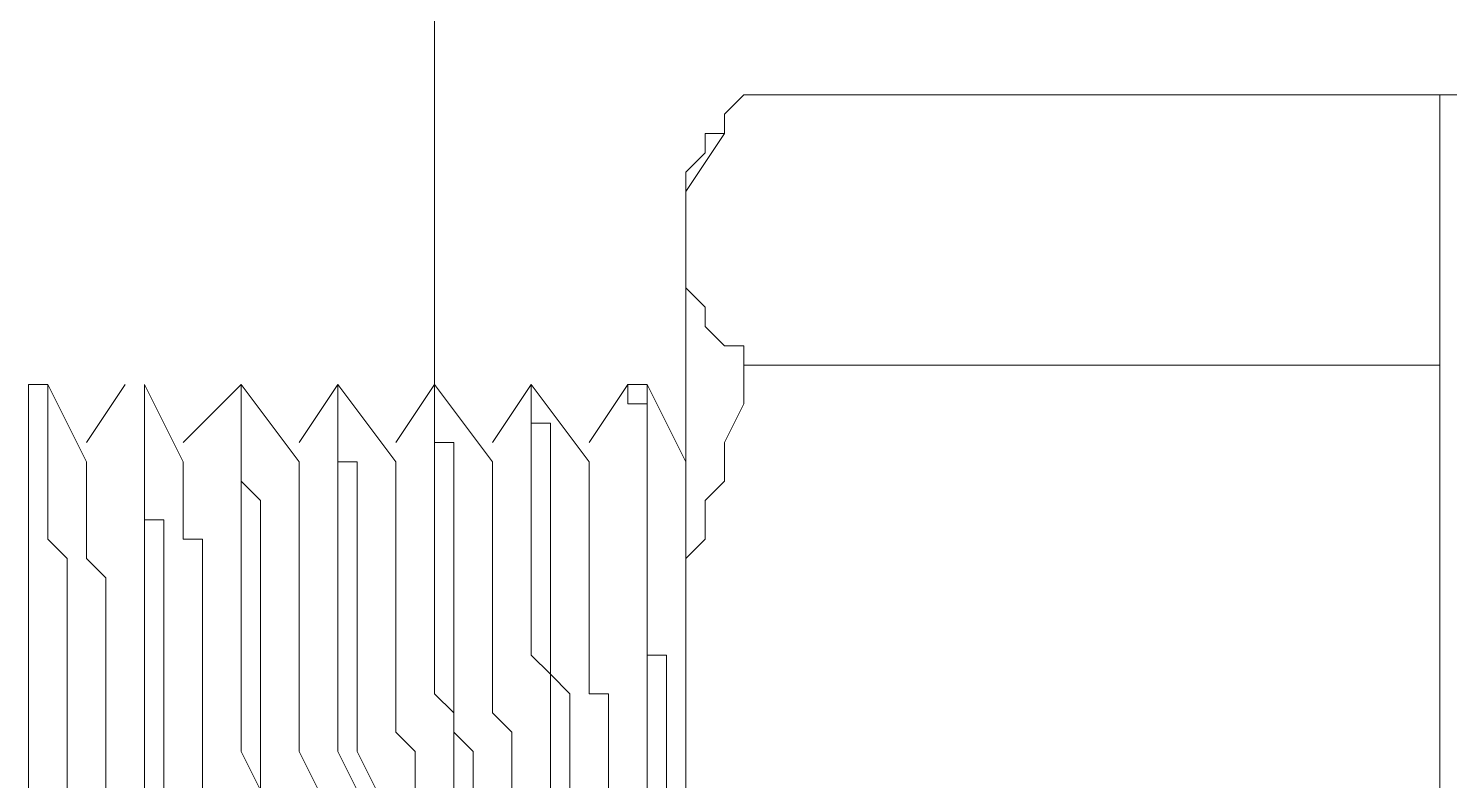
# Model space of a CAD drawing. Header units: millimetres. Extents: x 1341 to 37388, y -13954 to 1849.
# Drawn here: x 29433.78 to 29457.03, y 427.21 to 439.52 of the extents above; entities that cross this region are included whole.
import ezdxf

# ---------------------------------------------------------------- set-up
doc = ezdxf.new("R2010")
doc.units = ezdxf.units.MM
doc.layers.add('COMPONENTE', color=3, linetype='Continuous')

# ---------------------------------------------------------------- blocks, each defined once
blk = doc.blocks.new('TRANFORMADOR_IP00_TRAEL_VISTA_FRONT')
at = {"layer": 'COMPONENTE', "linetype": 'Continuous', "lineweight": 0}
for points in [[(5016.246, 3582.704), (5016.246, 3558.664)], [(5021.307, 3563.409), (5020.991, 3563.093)], [(5021.307, 3563.409), (5021.307, 3563.409)], [(5032.694, 3563.409), (5021.307, 3563.409)], [(5036.806, 3563.409), (5032.694, 3563.409)], [(5032.694, 3563.409), (5032.694, 3540.635)], [(5020.991, 3563.093), (5020.991, 3562.776)], [(5020.991, 3562.776), (5020.358, 3561.827)], [(5020.991, 3562.776), (5020.675, 3562.776)], [(5020.675, 3562.776), (5020.675, 3562.46)], [(5020.675, 3562.46), (5020.358, 3562.144)], [(5020.675, 3562.46), (5020.675, 3562.46)], [(5020.675, 3562.46), (5020.675, 3562.46)], [(5020.358, 3562.144), (5020.358, 3562.144)], [(5020.358, 3562.144), (5020.358, 3561.827)], [(5020.358, 3561.827), (5020.358, 3561.827)], [(5020.358, 3561.827), (5020.358, 3561.827)], [(5020.358, 3561.827), (5020.358, 3561.511)], [(5020.358, 3561.195), (5020.358, 3561.827)], [(5020.358, 3561.511), (5020.358, 3561.195)], [(5020.358, 3561.195), (5020.358, 3560.879)], [(5020.358, 3553.287), (5020.358, 3561.195)], [(5020.358, 3560.879), (5020.358, 3560.879)], [(5020.358, 3560.879), (5020.358, 3560.879)], [(5020.358, 3560.879), (5020.358, 3560.562)], [(5020.358, 3560.562), (5020.358, 3560.562)], [(5020.358, 3560.562), (5020.358, 3560.246)], [(5020.358, 3560.246), (5020.358, 3560.246)], [(5020.358, 3560.246), (5020.675, 3559.93)], [(5020.675, 3559.93), (5020.675, 3559.93)], [(5020.675, 3559.93), (5020.675, 3559.93)], [(5020.675, 3559.93), (5020.675, 3559.613)], [(5020.675, 3559.613), (5020.991, 3559.297)], [(5020.991, 3559.297), (5020.991, 3559.297)], [(5020.991, 3559.297), (5021.307, 3559.297)], [(5021.307, 3559.297), (5021.307, 3558.981)], [(5021.307, 3558.348), (5021.307, 3558.981)], [(5032.694, 3558.981), (5021.307, 3558.981)], [(5009.92, 3558.664), (5009.604, 3558.664)], [(5009.604, 3558.664), (5009.604, 3545.379)], [(5010.553, 3557.399), (5009.92, 3558.664)], [(5009.92, 3558.348), (5009.92, 3558.664)], [(5009.92, 3558.664), (5009.92, 3558.664)], [(5009.92, 3558.664), (5009.92, 3558.664)], [(5009.92, 3558.664), (5009.92, 3558.664)], [(5009.92, 3558.664), (5009.92, 3558.664)], [(5009.92, 3558.664), (5009.92, 3558.664)], [(5009.92, 3558.664), (5009.92, 3558.664)], [(5011.185, 3558.664), (5010.553, 3557.715)], [(5011.185, 3558.664), (5010.553, 3557.715)], [(5011.502, 3558.664), (5011.502, 3558.664)], [(5012.134, 3557.399), (5011.502, 3558.664)], [(5011.502, 3558.348), (5011.502, 3558.664)], [(5011.502, 3558.664), (5011.502, 3558.664)], [(5011.502, 3558.664), (5011.502, 3558.664)], [(5011.502, 3558.664), (5011.502, 3558.664)], [(5011.502, 3558.664), (5011.502, 3558.664)], [(5011.502, 3558.664), (5011.502, 3558.664)], [(5011.502, 3558.664), (5011.502, 3558.664)], [(5011.502, 3558.348), (5011.502, 3558.664)], [(5013.083, 3558.664), (5012.134, 3557.715)], [(5013.083, 3558.664), (5012.134, 3557.715)], [(5013.083, 3558.664), (5013.083, 3558.664)], [(5014.032, 3557.399), (5013.083, 3558.664)], [(5013.083, 3558.348), (5013.083, 3558.664)], [(5013.083, 3558.664), (5013.083, 3558.664)], [(5013.083, 3558.664), (5013.083, 3558.664)], [(5013.083, 3558.664), (5013.083, 3558.664)], [(5013.083, 3558.664), (5013.083, 3558.664)], [(5013.083, 3558.664), (5013.083, 3558.664)], [(5013.083, 3558.664), (5013.083, 3558.664)], [(5013.083, 3558.664), (5013.083, 3558.664)], [(5013.083, 3558.664), (5013.083, 3558.664)], [(5013.083, 3558.664), (5013.083, 3558.664)], [(5014.665, 3558.664), (5014.032, 3557.715)], [(5014.665, 3558.664), (5014.032, 3557.715)], [(5014.665, 3558.664), (5014.665, 3558.664)], [(5015.614, 3557.399), (5014.665, 3558.664)], [(5014.665, 3558.348), (5014.665, 3558.664)], [(5014.665, 3558.664), (5014.665, 3558.664)], [(5014.665, 3558.664), (5014.665, 3558.664)], [(5014.665, 3558.664), (5014.665, 3558.664)], [(5014.665, 3558.664), (5014.665, 3558.664)], [(5014.665, 3558.348), (5014.665, 3558.664)], [(5014.665, 3558.664), (5014.665, 3558.664)], [(5014.665, 3558.664), (5014.665, 3558.664)], [(5014.665, 3558.664), (5014.665, 3558.664)], [(5014.665, 3558.664), (5014.665, 3558.664)], [(5014.665, 3558.664), (5014.665, 3558.664)], [(5014.665, 3558.664), (5014.665, 3558.664)], [(5014.665, 3558.664), (5014.665, 3558.664)], [(5016.246, 3558.664), (5015.614, 3557.715)], [(5016.246, 3558.664), (5015.614, 3557.715)], [(5016.246, 3558.664), (5016.246, 3558.664)], [(5017.195, 3557.399), (5016.246, 3558.664)], [(5016.246, 3558.348), (5016.246, 3558.664)], [(5016.246, 3558.664), (5016.246, 3558.664)], [(5016.246, 3558.664), (5016.246, 3558.664)], [(5016.246, 3558.664), (5016.246, 3558.664)], [(5016.246, 3558.664), (5016.246, 3558.664)], [(5016.246, 3558.664), (5016.246, 3558.664)], [(5016.246, 3558.664), (5016.246, 3558.664)], [(5016.246, 3558.664), (5016.246, 3558.664)], [(5016.246, 3558.664), (5016.246, 3558.664)], [(5016.246, 3558.664), (5016.246, 3558.348)], [(5016.246, 3558.348), (5016.246, 3558.664)], [(5017.828, 3558.664), (5017.195, 3557.715)], [(5017.828, 3558.664), (5017.195, 3557.715)], [(5017.828, 3558.664), (5017.828, 3558.664)], [(5018.777, 3557.399), (5017.828, 3558.664)], [(5017.828, 3558.348), (5017.828, 3558.664)], [(5017.828, 3558.664), (5017.828, 3558.664)], [(5017.828, 3558.664), (5017.828, 3558.664)], [(5017.828, 3558.348), (5017.828, 3558.664)], [(5017.828, 3558.664), (5017.828, 3558.664)], [(5017.828, 3558.664), (5017.828, 3558.664)], [(5017.828, 3558.664), (5017.828, 3558.664)], [(5017.828, 3558.664), (5017.828, 3558.664)], [(5019.409, 3558.664), (5018.777, 3557.715)], [(5019.409, 3558.664), (5018.777, 3557.715)], [(5019.726, 3558.664), (5019.409, 3558.664)], [(5019.409, 3558.348), (5019.409, 3558.664)], [(5019.409, 3558.664), (5019.409, 3558.664)], [(5019.409, 3558.664), (5019.409, 3558.664)], [(5019.409, 3558.664), (5019.409, 3558.664)], [(5019.409, 3558.664), (5019.409, 3558.664)], [(5019.409, 3558.664), (5019.409, 3558.664)], [(5020.358, 3557.399), (5019.726, 3558.664)], [(5019.726, 3558.348), (5019.726, 3558.664)], [(5009.92, 3558.032), (5009.92, 3558.348)], [(5009.92, 3558.348), (5009.92, 3558.348)], [(5009.92, 3558.348), (5009.92, 3558.348)], [(5009.92, 3558.348), (5009.92, 3558.348)], [(5009.92, 3558.348), (5009.92, 3558.348)], [(5009.92, 3558.348), (5009.92, 3558.348)], [(5009.92, 3558.348), (5009.92, 3558.348)], [(5009.92, 3558.348), (5009.92, 3558.348)], [(5009.92, 3558.348), (5009.92, 3558.348)], [(5011.502, 3558.032), (5011.502, 3558.348)], [(5011.502, 3558.348), (5011.502, 3558.348)], [(5011.502, 3558.348), (5011.502, 3558.348)], [(5011.502, 3558.348), (5011.502, 3558.348)], [(5011.502, 3558.348), (5011.502, 3558.348)], [(5011.502, 3558.348), (5011.502, 3558.348)], [(5011.502, 3558.348), (5011.502, 3558.348)], [(5011.502, 3558.348), (5011.502, 3558.348)], [(5011.502, 3558.348), (5011.502, 3558.348)], [(5011.502, 3558.032), (5011.502, 3558.348)], [(5011.502, 3558.348), (5011.502, 3558.348)], [(5011.502, 3558.348), (5011.502, 3558.348)], [(5011.502, 3558.348), (5011.502, 3558.348)], [(5011.502, 3558.348), (5011.502, 3558.348)], [(5011.502, 3558.348), (5011.502, 3558.348)], [(5011.502, 3558.348), (5011.502, 3558.348)], [(5011.502, 3558.348), (5011.502, 3558.348)], [(5011.502, 3558.348), (5011.502, 3558.348)], [(5011.502, 3558.348), (5011.502, 3558.348)], [(5011.502, 3558.348), (5011.502, 3558.348)], [(5011.502, 3558.348), (5011.502, 3558.348)], [(5013.083, 3558.032), (5013.083, 3558.348)], [(5013.083, 3558.348), (5013.083, 3558.348)], [(5013.083, 3558.348), (5013.083, 3558.348)], [(5013.083, 3558.348), (5013.083, 3558.348)], [(5013.083, 3558.348), (5013.083, 3558.348)], [(5013.083, 3558.348), (5013.083, 3558.348)], [(5013.083, 3558.348), (5013.083, 3558.348)], [(5013.083, 3558.348), (5013.083, 3558.348)], [(5013.083, 3558.348), (5013.083, 3558.348)], [(5013.083, 3558.348), (5013.083, 3558.348)], [(5013.083, 3558.032), (5013.083, 3558.348)], [(5013.083, 3558.348), (5013.083, 3558.348)], [(5013.083, 3558.348), (5013.083, 3558.348)], [(5013.083, 3558.348), (5013.083, 3558.348)], [(5013.083, 3558.348), (5013.083, 3558.348)], [(5013.083, 3558.348), (5013.083, 3558.348)], [(5013.083, 3558.348), (5013.083, 3558.348)], [(5013.083, 3558.348), (5013.083, 3558.348)], [(5013.083, 3558.348), (5013.083, 3558.348)], [(5013.083, 3558.348), (5013.083, 3558.348)], [(5013.083, 3558.348), (5013.083, 3558.348)], [(5013.083, 3558.348), (5013.083, 3558.348)], [(5013.083, 3558.348), (5013.083, 3558.348)], [(5013.083, 3558.348), (5013.083, 3558.348)], [(5014.665, 3558.032), (5014.665, 3558.348)], [(5014.665, 3558.348), (5014.665, 3558.348)], [(5014.665, 3558.348), (5014.665, 3558.348)], [(5014.665, 3558.348), (5014.665, 3558.348)], [(5014.665, 3558.348), (5014.665, 3558.348)], [(5014.665, 3558.348), (5014.665, 3558.348)], [(5014.665, 3558.348), (5014.665, 3558.348)], [(5014.665, 3558.348), (5014.665, 3558.348)], [(5014.665, 3558.348), (5014.665, 3558.348)], [(5014.665, 3558.348), (5014.665, 3558.348)], [(5014.665, 3558.348), (5014.665, 3558.348)], [(5014.665, 3558.032), (5014.665, 3558.348)], [(5014.665, 3558.348), (5014.665, 3558.348)], [(5014.665, 3558.348), (5014.665, 3558.348)], [(5014.665, 3558.348), (5014.665, 3558.348)], [(5014.665, 3558.348), (5014.665, 3558.348)], [(5014.665, 3558.348), (5014.665, 3558.348)], [(5014.665, 3558.348), (5014.665, 3558.348)], [(5014.665, 3558.348), (5014.665, 3558.348)], [(5014.665, 3558.348), (5014.665, 3558.348)], [(5016.246, 3558.032), (5016.246, 3558.348)], [(5016.246, 3558.348), (5016.246, 3558.348)], [(5016.246, 3558.348), (5016.246, 3558.348)], [(5016.246, 3558.348), (5016.246, 3558.348)], [(5016.246, 3558.348), (5016.246, 3558.348)], [(5016.246, 3558.348), (5016.246, 3558.348)], [(5016.246, 3558.348), (5016.246, 3558.348)], [(5016.246, 3558.348), (5016.246, 3558.348)], [(5016.246, 3558.348), (5016.246, 3558.348)], [(5016.246, 3558.032), (5016.246, 3558.348)], [(5016.246, 3558.348), (5016.246, 3558.348)], [(5016.246, 3558.348), (5016.246, 3558.348)], [(5016.246, 3558.348), (5016.246, 3558.348)], [(5016.246, 3558.348), (5016.246, 3558.348)], [(5016.246, 3558.348), (5016.246, 3558.348)], [(5016.246, 3558.348), (5016.246, 3558.348)], [(5016.246, 3558.348), (5016.246, 3558.348)], [(5016.246, 3558.348), (5016.246, 3558.348)], [(5016.246, 3558.348), (5016.246, 3558.348)], [(5016.246, 3558.348), (5016.246, 3558.348)], [(5016.246, 3558.348), (5016.246, 3558.348)], [(5016.246, 3558.348), (5016.246, 3558.348)], [(5017.828, 3558.032), (5017.828, 3558.348)], [(5017.828, 3558.348), (5017.828, 3558.348)], [(5017.828, 3558.348), (5017.828, 3558.348)], [(5017.828, 3558.348), (5017.828, 3558.348)], [(5017.828, 3558.348), (5017.828, 3558.348)], [(5017.828, 3558.348), (5017.828, 3558.348)], [(5017.828, 3558.348), (5017.828, 3558.348)], [(5017.828, 3558.348), (5017.828, 3558.348)], [(5017.828, 3558.348), (5017.828, 3558.348)], [(5017.828, 3558.348), (5017.828, 3558.348)], [(5017.828, 3558.348), (5017.828, 3558.348)], [(5017.828, 3558.348), (5017.828, 3558.348)], [(5017.828, 3558.348), (5017.828, 3558.348)], [(5017.828, 3558.032), (5017.828, 3558.348)], [(5017.828, 3558.348), (5017.828, 3558.348)], [(5017.828, 3558.348), (5017.828, 3558.348)], [(5017.828, 3558.348), (5017.828, 3558.348)], [(5017.828, 3558.348), (5017.828, 3558.348)], [(5017.828, 3558.348), (5017.828, 3558.348)], [(5017.828, 3558.348), (5017.828, 3558.348)], [(5017.828, 3558.348), (5017.828, 3558.348)], [(5017.828, 3558.348), (5017.828, 3558.348)], [(5019.726, 3558.348), (5019.409, 3558.348)], [(5019.409, 3558.348), (5019.409, 3558.348)], [(5019.409, 3558.348), (5019.409, 3558.348)], [(5019.409, 3558.348), (5019.409, 3558.348)], [(5019.409, 3558.348), (5019.409, 3558.348)], [(5019.409, 3558.348), (5019.409, 3558.348)], [(5019.726, 3558.032), (5019.726, 3558.348)], [(5019.726, 3558.348), (5019.726, 3558.348)], [(5019.726, 3558.348), (5019.726, 3558.348)], [(5019.726, 3558.348), (5019.726, 3558.348)], [(5019.726, 3558.032), (5019.726, 3558.348)], [(5019.726, 3558.348), (5019.726, 3558.348)], [(5019.726, 3558.348), (5019.726, 3558.348)], [(5019.726, 3558.348), (5019.726, 3558.348)], [(5019.726, 3558.348), (5019.726, 3558.348)], [(5019.726, 3558.348), (5019.726, 3558.348)], [(5019.726, 3558.348), (5019.726, 3558.348)], [(5019.726, 3558.348), (5019.726, 3558.348)], [(5019.726, 3558.348), (5019.726, 3558.348)], [(5019.726, 3558.348), (5019.726, 3558.348)], [(5019.726, 3558.348), (5019.726, 3558.348)], [(5019.726, 3558.348), (5019.726, 3558.348)], [(5020.991, 3557.715), (5021.307, 3558.348)], [(5009.92, 3557.715), (5009.92, 3558.032)], [(5009.92, 3558.032), (5009.92, 3558.032)], [(5009.92, 3558.032), (5009.92, 3558.032)], [(5011.502, 3557.715), (5011.502, 3558.032)], [(5011.502, 3558.032), (5011.502, 3558.032)], [(5011.502, 3558.032), (5011.502, 3558.032)], [(5011.502, 3557.715), (5011.502, 3558.032)], [(5011.502, 3558.032), (5011.502, 3558.032)], [(5011.502, 3558.032), (5011.502, 3558.032)], [(5013.083, 3557.715), (5013.083, 3558.032)], [(5013.083, 3558.032), (5013.083, 3558.032)], [(5013.083, 3558.032), (5013.083, 3558.032)], [(5013.083, 3557.715), (5013.083, 3558.032)], [(5013.083, 3558.032), (5013.083, 3558.032)], [(5013.083, 3558.032), (5013.083, 3558.032)], [(5014.665, 3557.715), (5014.665, 3558.032)], [(5014.665, 3558.032), (5014.665, 3558.032)], [(5014.665, 3558.032), (5014.665, 3558.032)], [(5014.665, 3557.715), (5014.665, 3558.032)], [(5014.665, 3558.032), (5014.665, 3558.032)], [(5014.665, 3558.032), (5014.665, 3558.032)], [(5016.246, 3557.715), (5016.246, 3558.032)], [(5016.246, 3558.032), (5016.246, 3558.032)], [(5016.246, 3558.032), (5016.246, 3558.032)], [(5016.246, 3557.715), (5016.246, 3558.032)], [(5016.246, 3558.032), (5016.246, 3558.032)], [(5016.246, 3558.032), (5016.246, 3558.032)], [(5017.828, 3557.715), (5017.828, 3558.032)], [(5017.828, 3558.032), (5017.828, 3558.032)], [(5017.828, 3558.032), (5017.828, 3558.032)], [(5018.144, 3558.032), (5017.828, 3558.032)], [(5017.828, 3558.032), (5017.828, 3558.032)], [(5018.144, 3557.715), (5018.144, 3558.032)], [(5019.726, 3557.715), (5019.726, 3558.032)], [(5019.726, 3558.032), (5019.726, 3558.032)], [(5019.726, 3558.032), (5019.726, 3558.032)], [(5019.726, 3557.715), (5019.726, 3558.032)], [(5019.726, 3558.032), (5019.726, 3558.032)], [(5019.726, 3558.032), (5019.726, 3558.032)], [(5009.92, 3557.399), (5009.92, 3557.715)], [(5009.92, 3557.715), (5009.92, 3557.715)], [(5009.92, 3557.715), (5009.92, 3557.715)], [(5009.92, 3557.715), (5009.92, 3557.715)], [(5009.92, 3557.715), (5009.92, 3557.715)], [(5009.92, 3557.715), (5009.92, 3557.715)], [(5011.502, 3557.399), (5011.502, 3557.715)], [(5011.502, 3557.715), (5011.502, 3557.715)], [(5011.502, 3557.715), (5011.502, 3557.715)], [(5011.502, 3557.715), (5011.502, 3557.715)], [(5011.502, 3557.715), (5011.502, 3557.715)], [(5011.502, 3557.715), (5011.502, 3557.715)], [(5011.502, 3557.399), (5011.502, 3557.715)], [(5011.502, 3557.715), (5011.502, 3557.715)], [(5011.502, 3557.715), (5011.502, 3557.715)], [(5011.502, 3557.715), (5011.502, 3557.715)], [(5011.502, 3557.715), (5011.502, 3557.715)], [(5013.083, 3557.399), (5013.083, 3557.715)], [(5013.083, 3557.715), (5013.083, 3557.715)], [(5013.083, 3557.715), (5013.083, 3557.715)], [(5013.083, 3557.715), (5013.083, 3557.715)], [(5013.083, 3557.715), (5013.083, 3557.715)], [(5013.083, 3557.399), (5013.083, 3557.715)], [(5013.083, 3557.715), (5013.083, 3557.715)], [(5013.083, 3557.715), (5013.083, 3557.715)], [(5013.083, 3557.715), (5013.083, 3557.715)], [(5013.083, 3557.715), (5013.083, 3557.715)], [(5014.665, 3557.399), (5014.665, 3557.715)], [(5014.665, 3557.715), (5014.665, 3557.715)], [(5014.665, 3557.715), (5014.665, 3557.715)], [(5014.665, 3557.715), (5014.665, 3557.715)], [(5014.665, 3557.715), (5014.665, 3557.715)], [(5014.665, 3557.715), (5014.665, 3557.715)], [(5014.665, 3557.399), (5014.665, 3557.715)], [(5014.665, 3557.715), (5014.665, 3557.715)], [(5014.665, 3557.715), (5014.665, 3557.715)], [(5014.665, 3557.715), (5014.665, 3557.715)], [(5014.665, 3557.715), (5014.665, 3557.715)], [(5014.665, 3557.715), (5014.665, 3557.715)], [(5016.246, 3557.399), (5016.246, 3557.715)], [(5016.246, 3557.715), (5016.246, 3557.715)], [(5016.246, 3557.715), (5016.246, 3557.715)], [(5016.246, 3557.715), (5016.246, 3557.715)], [(5016.246, 3557.715), (5016.246, 3557.715)], [(5016.563, 3557.715), (5016.246, 3557.715)], [(5016.246, 3557.715), (5016.246, 3557.715)], [(5016.563, 3557.399), (5016.563, 3557.715)], [(5016.563, 3557.715), (5016.563, 3557.715)], [(5016.563, 3557.715), (5016.563, 3557.715)], [(5017.828, 3557.399), (5017.828, 3557.715)], [(5017.828, 3557.715), (5017.828, 3557.715)], [(5017.828, 3557.715), (5017.828, 3557.715)], [(5017.828, 3557.715), (5017.828, 3557.715)], [(5017.828, 3557.715), (5017.828, 3557.715)], [(5018.144, 3557.399), (5018.144, 3557.715)], [(5018.144, 3557.715), (5018.144, 3557.715)], [(5018.144, 3557.715), (5018.144, 3557.715)], [(5018.144, 3557.715), (5018.144, 3557.715)], [(5018.144, 3557.715), (5018.144, 3557.715)], [(5018.144, 3557.715), (5018.144, 3557.715)], [(5019.726, 3557.399), (5019.726, 3557.715)], [(5019.726, 3557.715), (5019.726, 3557.715)], [(5019.726, 3557.715), (5019.726, 3557.715)], [(5019.726, 3557.715), (5019.726, 3557.715)], [(5019.726, 3557.715), (5019.726, 3557.715)], [(5019.726, 3557.715), (5019.726, 3557.715)], [(5019.726, 3557.399), (5019.726, 3557.715)], [(5019.726, 3557.715), (5019.726, 3557.715)], [(5019.726, 3557.715), (5019.726, 3557.715)], [(5019.726, 3557.715), (5019.726, 3557.715)], [(5019.726, 3557.715), (5019.726, 3557.715)], [(5019.726, 3557.715), (5019.726, 3557.715)], [(5020.358, 3557.715), (5020.358, 3557.715)], [(5020.991, 3557.083), (5020.991, 3557.715)], [(5020.991, 3557.715), (5020.991, 3557.715)], [(5009.92, 3557.083), (5009.92, 3557.399)], [(5009.92, 3557.399), (5009.92, 3557.399)], [(5010.553, 3557.083), (5010.553, 3557.399)], [(5010.553, 3557.399), (5010.553, 3557.399)], [(5010.553, 3557.399), (5010.553, 3557.399)], [(5010.553, 3557.399), (5010.553, 3557.399)], [(5010.553, 3557.399), (5010.553, 3557.399)], [(5010.553, 3557.399), (5010.553, 3557.399)], [(5010.553, 3557.399), (5010.553, 3557.399)], [(5010.553, 3557.399), (5010.553, 3557.399)], [(5010.553, 3557.399), (5010.553, 3557.399)], [(5010.553, 3557.399), (5010.553, 3557.399)], [(5011.502, 3557.083), (5011.502, 3557.399)], [(5011.502, 3557.399), (5011.502, 3557.399)], [(5011.502, 3557.083), (5011.502, 3557.399)], [(5011.502, 3557.399), (5011.502, 3557.399)], [(5011.502, 3557.399), (5011.502, 3557.399)], [(5012.134, 3557.083), (5012.134, 3557.399)], [(5012.134, 3557.399), (5012.134, 3557.399)], [(5012.134, 3557.399), (5012.134, 3557.399)], [(5012.134, 3557.399), (5012.134, 3557.399)], [(5012.134, 3557.399), (5012.134, 3557.399)], [(5012.134, 3557.399), (5012.134, 3557.399)], [(5012.134, 3557.399), (5012.134, 3557.399)], [(5012.134, 3557.399), (5012.134, 3557.399)], [(5013.083, 3557.083), (5013.083, 3557.399)], [(5013.083, 3557.399), (5013.083, 3557.399)], [(5013.083, 3557.399), (5013.083, 3557.399)], [(5013.083, 3557.083), (5013.083, 3557.399)], [(5013.083, 3557.399), (5013.083, 3557.399)], [(5013.083, 3557.399), (5013.083, 3557.399)], [(5014.032, 3557.083), (5014.032, 3557.399)], [(5014.032, 3557.399), (5014.032, 3557.399)], [(5014.032, 3557.399), (5014.032, 3557.399)], [(5014.032, 3557.399), (5014.032, 3557.399)], [(5014.032, 3557.399), (5014.032, 3557.399)], [(5014.032, 3557.399), (5014.032, 3557.399)], [(5014.032, 3557.399), (5014.032, 3557.399)], [(5014.032, 3557.399), (5014.032, 3557.399)], [(5014.032, 3557.399), (5014.032, 3557.399)], [(5014.665, 3557.083), (5014.665, 3557.399)], [(5014.665, 3557.399), (5014.665, 3557.399)], [(5014.981, 3557.399), (5014.665, 3557.399)], [(5014.981, 3557.083), (5014.981, 3557.399)], [(5015.614, 3557.083), (5015.614, 3557.399)], [(5015.614, 3557.399), (5015.614, 3557.399)], [(5015.614, 3557.399), (5015.614, 3557.399)], [(5015.614, 3557.399), (5015.614, 3557.399)], [(5015.614, 3557.399), (5015.614, 3557.399)], [(5016.246, 3557.083), (5016.246, 3557.399)], [(5016.246, 3557.399), (5016.246, 3557.399)], [(5016.246, 3557.399), (5016.246, 3557.399)], [(5016.563, 3557.083), (5016.563, 3557.399)], [(5016.563, 3557.399), (5016.563, 3557.399)], [(5016.563, 3557.399), (5016.563, 3557.399)], [(5017.195, 3557.083), (5017.195, 3557.399)], [(5017.195, 3557.399), (5017.195, 3557.399)], [(5017.195, 3557.399), (5017.195, 3557.399)], [(5017.195, 3557.399), (5017.195, 3557.399)], [(5017.195, 3557.399), (5017.195, 3557.399)], [(5017.195, 3557.399), (5017.195, 3557.399)], [(5017.195, 3557.399), (5017.195, 3557.399)], [(5017.195, 3557.399), (5017.195, 3557.399)], [(5017.828, 3557.083), (5017.828, 3557.399)], [(5017.828, 3557.399), (5017.828, 3557.399)], [(5017.828, 3557.399), (5017.828, 3557.399)], [(5018.144, 3557.083), (5018.144, 3557.399)], [(5018.144, 3557.399), (5018.144, 3557.399)], [(5018.777, 3557.083), (5018.777, 3557.399)], [(5018.777, 3557.399), (5018.777, 3557.399)], [(5018.777, 3557.399), (5018.777, 3557.399)], [(5018.777, 3557.399), (5018.777, 3557.399)], [(5018.777, 3557.399), (5018.777, 3557.399)], [(5018.777, 3557.399), (5018.777, 3557.399)], [(5018.777, 3557.399), (5018.777, 3557.399)], [(5018.777, 3557.399), (5018.777, 3557.399)], [(5018.777, 3557.399), (5018.777, 3557.399)], [(5018.777, 3557.399), (5018.777, 3557.399)], [(5019.726, 3557.083), (5019.726, 3557.399)], [(5019.726, 3557.399), (5019.726, 3557.399)], [(5019.726, 3557.083), (5019.726, 3557.399)], [(5019.726, 3557.399), (5019.726, 3557.399)], [(5020.358, 3557.083), (5020.358, 3557.399)], [(5009.92, 3556.766), (5009.92, 3557.083)], [(5009.92, 3557.083), (5009.92, 3557.083)], [(5010.553, 3556.766), (5010.553, 3557.083)], [(5010.553, 3557.083), (5010.553, 3557.083)], [(5010.553, 3557.083), (5010.553, 3557.083)], [(5010.553, 3557.083), (5010.553, 3557.083)], [(5011.502, 3556.766), (5011.502, 3557.083)], [(5011.502, 3557.083), (5011.502, 3557.083)], [(5011.502, 3556.766), (5011.502, 3557.083)], [(5011.502, 3557.083), (5011.502, 3557.083)], [(5012.134, 3556.766), (5012.134, 3557.083)], [(5012.134, 3557.083), (5012.134, 3557.083)], [(5012.134, 3557.083), (5012.134, 3557.083)], [(5012.134, 3557.083), (5012.134, 3557.083)], [(5012.134, 3557.083), (5012.134, 3557.083)], [(5013.083, 3556.766), (5013.083, 3557.083)], [(5013.083, 3557.083), (5013.083, 3557.083)], [(5013.4, 3556.766), (5013.083, 3557.083)], [(5013.083, 3557.083), (5013.083, 3557.083)], [(5014.032, 3556.766), (5014.032, 3557.083)], [(5014.032, 3557.083), (5014.032, 3557.083)], [(5014.032, 3557.083), (5014.032, 3557.083)], [(5014.032, 3557.083), (5014.032, 3557.083)], [(5014.032, 3557.083), (5014.032, 3557.083)], [(5014.665, 3556.766), (5014.665, 3557.083)], [(5014.665, 3557.083), (5014.665, 3557.083)], [(5014.981, 3556.766), (5014.981, 3557.083)], [(5014.981, 3557.083), (5014.981, 3557.083)], [(5015.614, 3556.766), (5015.614, 3557.083)], [(5015.614, 3557.083), (5015.614, 3557.083)], [(5015.614, 3557.083), (5015.614, 3557.083)], [(5015.614, 3557.083), (5015.614, 3557.083)], [(5015.614, 3557.083), (5015.614, 3557.083)], [(5015.614, 3557.083), (5015.614, 3557.083)], [(5016.246, 3556.766), (5016.246, 3557.083)], [(5016.246, 3557.083), (5016.246, 3557.083)], [(5016.563, 3556.766), (5016.563, 3557.083)], [(5016.563, 3557.083), (5016.563, 3557.083)], [(5017.195, 3556.766), (5017.195, 3557.083)], [(5017.195, 3557.083), (5017.195, 3557.083)], [(5017.195, 3557.083), (5017.195, 3557.083)], [(5017.195, 3557.083), (5017.195, 3557.083)], [(5017.195, 3557.083), (5017.195, 3557.083)], [(5017.828, 3556.766), (5017.828, 3557.083)], [(5017.828, 3557.083), (5017.828, 3557.083)], [(5018.144, 3556.766), (5018.144, 3557.083)], [(5018.144, 3557.083), (5018.144, 3557.083)], [(5018.777, 3556.766), (5018.777, 3557.083)], [(5018.777, 3557.083), (5018.777, 3557.083)], [(5018.777, 3557.083), (5018.777, 3557.083)], [(5018.777, 3557.083), (5018.777, 3557.083)], [(5018.777, 3557.083), (5018.777, 3557.083)], [(5019.726, 3556.766), (5019.726, 3557.083)], [(5019.726, 3557.083), (5019.726, 3557.083)], [(5019.726, 3556.766), (5019.726, 3557.083)], [(5019.726, 3557.083), (5019.726, 3557.083)], [(5019.726, 3557.083), (5019.726, 3557.083)], [(5020.675, 3556.766), (5020.991, 3557.083)], [(5009.92, 3556.45), (5009.92, 3556.766)], [(5009.92, 3556.766), (5009.92, 3556.766)], [(5009.92, 3556.766), (5009.92, 3556.766)], [(5009.92, 3556.766), (5009.92, 3556.766)], [(5010.553, 3556.45), (5010.553, 3556.766)], [(5010.553, 3556.766), (5010.553, 3556.766)], [(5010.553, 3556.766), (5010.553, 3556.766)], [(5011.502, 3556.45), (5011.502, 3556.766)], [(5011.502, 3556.766), (5011.502, 3556.766)], [(5011.502, 3556.766), (5011.502, 3556.766)], [(5011.502, 3556.766), (5011.502, 3556.766)], [(5011.502, 3556.45), (5011.502, 3556.766)], [(5011.502, 3556.766), (5011.502, 3556.766)], [(5011.502, 3556.766), (5011.502, 3556.766)], [(5011.502, 3556.766), (5011.502, 3556.766)], [(5012.134, 3556.45), (5012.134, 3556.766)], [(5012.134, 3556.766), (5012.134, 3556.766)], [(5012.134, 3556.766), (5012.134, 3556.766)], [(5012.134, 3556.766), (5012.134, 3556.766)], [(5012.134, 3556.766), (5012.134, 3556.766)], [(5012.134, 3556.766), (5012.134, 3556.766)], [(5012.134, 3556.766), (5012.134, 3556.766)], [(5013.083, 3556.45), (5013.083, 3556.766)], [(5013.083, 3556.766), (5013.083, 3556.766)], [(5013.083, 3556.766), (5013.083, 3556.766)], [(5013.083, 3556.766), (5013.083, 3556.766)], [(5013.4, 3556.45), (5013.4, 3556.766)], [(5013.4, 3556.766), (5013.4, 3556.766)], [(5013.4, 3556.766), (5013.4, 3556.766)], [(5013.4, 3556.766), (5013.4, 3556.766)], [(5014.032, 3556.45), (5014.032, 3556.766)], [(5014.032, 3556.766), (5014.032, 3556.766)], [(5014.032, 3556.766), (5014.032, 3556.766)], [(5014.032, 3556.766), (5014.032, 3556.766)], [(5014.665, 3556.45), (5014.665, 3556.766)], [(5014.665, 3556.766), (5014.665, 3556.766)], [(5014.665, 3556.766), (5014.665, 3556.766)], [(5014.665, 3556.766), (5014.665, 3556.766)], [(5014.981, 3556.45), (5014.981, 3556.766)], [(5014.981, 3556.766), (5014.981, 3556.766)], [(5014.981, 3556.766), (5014.981, 3556.766)], [(5014.981, 3556.766), (5014.981, 3556.766)], [(5015.614, 3556.45), (5015.614, 3556.766)], [(5015.614, 3556.766), (5015.614, 3556.766)], [(5015.614, 3556.766), (5015.614, 3556.766)], [(5015.614, 3556.766), (5015.614, 3556.766)], [(5015.614, 3556.766), (5015.614, 3556.766)], [(5015.614, 3556.766), (5015.614, 3556.766)], [(5015.614, 3556.766), (5015.614, 3556.766)], [(5016.246, 3556.45), (5016.246, 3556.766)], [(5016.246, 3556.766), (5016.246, 3556.766)], [(5016.246, 3556.766), (5016.246, 3556.766)], [(5016.246, 3556.766), (5016.246, 3556.766)], [(5016.563, 3556.45), (5016.563, 3556.766)], [(5016.563, 3556.766), (5016.563, 3556.766)], [(5016.563, 3556.766), (5016.563, 3556.766)], [(5016.563, 3556.766), (5016.563, 3556.766)], [(5017.195, 3556.45), (5017.195, 3556.766)], [(5017.195, 3556.766), (5017.195, 3556.766)], [(5017.195, 3556.766), (5017.195, 3556.766)], [(5017.195, 3556.766), (5017.195, 3556.766)], [(5017.195, 3556.766), (5017.195, 3556.766)], [(5017.195, 3556.766), (5017.195, 3556.766)], [(5017.828, 3556.45), (5017.828, 3556.766)], [(5017.828, 3556.766), (5017.828, 3556.766)], [(5017.828, 3556.766), (5017.828, 3556.766)], [(5017.828, 3556.766), (5017.828, 3556.766)], [(5018.144, 3556.45), (5018.144, 3556.766)], [(5018.144, 3556.766), (5018.144, 3556.766)], [(5018.144, 3556.766), (5018.144, 3556.766)], [(5018.144, 3556.766), (5018.144, 3556.766)], [(5018.777, 3556.45), (5018.777, 3556.766)], [(5018.777, 3556.766), (5018.777, 3556.766)], [(5018.777, 3556.766), (5018.777, 3556.766)], [(5019.726, 3556.45), (5019.726, 3556.766)], [(5019.726, 3556.766), (5019.726, 3556.766)], [(5019.726, 3556.766), (5019.726, 3556.766)], [(5019.726, 3556.766), (5019.726, 3556.766)], [(5019.726, 3556.45), (5019.726, 3556.766)], [(5019.726, 3556.766), (5019.726, 3556.766)], [(5019.726, 3556.766), (5019.726, 3556.766)], [(5019.726, 3556.766), (5019.726, 3556.766)], [(5020.675, 3556.45), (5020.675, 3556.766)], [(5009.92, 3556.134), (5009.92, 3556.45)], [(5009.92, 3556.45), (5009.92, 3556.45)], [(5010.553, 3556.134), (5010.553, 3556.45)], [(5010.553, 3556.45), (5010.553, 3556.45)], [(5010.553, 3556.45), (5010.553, 3556.45)], [(5011.502, 3556.134), (5011.502, 3556.45)], [(5011.502, 3556.45), (5011.502, 3556.45)], [(5011.818, 3556.45), (5011.502, 3556.45)], [(5011.818, 3556.134), (5011.818, 3556.45)], [(5012.134, 3556.134), (5012.134, 3556.45)], [(5013.083, 3556.134), (5013.083, 3556.45)], [(5013.083, 3556.45), (5013.083, 3556.45)], [(5013.4, 3556.134), (5013.4, 3556.45)], [(5013.4, 3556.45), (5013.4, 3556.45)], [(5014.032, 3556.134), (5014.032, 3556.45)], [(5014.032, 3556.45), (5014.032, 3556.45)], [(5014.665, 3556.134), (5014.665, 3556.45)], [(5014.665, 3556.45), (5014.665, 3556.45)], [(5014.981, 3556.134), (5014.981, 3556.45)], [(5014.981, 3556.45), (5014.981, 3556.45)], [(5015.614, 3556.134), (5015.614, 3556.45)], [(5015.614, 3556.45), (5015.614, 3556.45)], [(5015.614, 3556.45), (5015.614, 3556.45)], [(5016.246, 3556.134), (5016.246, 3556.45)], [(5016.246, 3556.45), (5016.246, 3556.45)], [(5016.563, 3556.134), (5016.563, 3556.45)], [(5016.563, 3556.45), (5016.563, 3556.45)], [(5017.195, 3556.134), (5017.195, 3556.45)], [(5017.828, 3556.134), (5017.828, 3556.45)], [(5017.828, 3556.45), (5017.828, 3556.45)], [(5018.144, 3556.134), (5018.144, 3556.45)], [(5018.144, 3556.45), (5018.144, 3556.45)], [(5018.777, 3556.134), (5018.777, 3556.45)], [(5018.777, 3556.45), (5018.777, 3556.45)], [(5019.726, 3556.134), (5019.726, 3556.45)], [(5019.726, 3556.45), (5019.726, 3556.45)], [(5019.726, 3556.134), (5019.726, 3556.45)], [(5020.675, 3556.134), (5020.675, 3556.45)], [(5010.236, 3555.818), (5009.92, 3556.134)], [(5009.92, 3556.134), (5009.92, 3556.134)], [(5009.92, 3556.134), (5009.92, 3556.134)], [(5010.553, 3555.818), (5010.553, 3556.134)], [(5010.553, 3556.134), (5010.553, 3556.134)], [(5010.553, 3556.134), (5010.553, 3556.134)], [(5010.553, 3556.134), (5010.553, 3556.134)], [(5010.553, 3556.134), (5010.553, 3556.134)], [(5010.553, 3556.134), (5010.553, 3556.134)], [(5011.502, 3555.818), (5011.502, 3556.134)], [(5011.502, 3556.134), (5011.502, 3556.134)], [(5011.502, 3556.134), (5011.502, 3556.134)], [(5011.818, 3555.818), (5011.818, 3556.134)], [(5011.818, 3556.134), (5011.818, 3556.134)], [(5011.818, 3556.134), (5011.818, 3556.134)], [(5011.818, 3556.134), (5011.818, 3556.134)], [(5012.451, 3556.134), (5012.134, 3556.134)], [(5012.134, 3556.134), (5012.134, 3556.134)], [(5012.451, 3555.818), (5012.451, 3556.134)], [(5013.083, 3555.818), (5013.083, 3556.134)], [(5013.083, 3556.134), (5013.083, 3556.134)], [(5013.083, 3556.134), (5013.083, 3556.134)], [(5013.4, 3555.818), (5013.4, 3556.134)], [(5013.4, 3556.134), (5013.4, 3556.134)], [(5013.4, 3556.134), (5013.4, 3556.134)], [(5014.032, 3555.818), (5014.032, 3556.134)], [(5014.032, 3556.134), (5014.032, 3556.134)], [(5014.032, 3556.134), (5014.032, 3556.134)], [(5014.032, 3556.134), (5014.032, 3556.134)], [(5014.665, 3555.818), (5014.665, 3556.134)], [(5014.665, 3556.134), (5014.665, 3556.134)], [(5014.665, 3556.134), (5014.665, 3556.134)], [(5014.665, 3556.134), (5014.665, 3556.134)], [(5014.981, 3555.818), (5014.981, 3556.134)], [(5014.981, 3556.134), (5014.981, 3556.134)], [(5014.981, 3556.134), (5014.981, 3556.134)], [(5015.614, 3555.818), (5015.614, 3556.134)], [(5015.614, 3556.134), (5015.614, 3556.134)], [(5015.614, 3556.134), (5015.614, 3556.134)], [(5016.246, 3555.818), (5016.246, 3556.134)], [(5016.246, 3556.134), (5016.246, 3556.134)], [(5016.246, 3556.134), (5016.246, 3556.134)], [(5016.563, 3555.818), (5016.563, 3556.134)], [(5016.563, 3556.134), (5016.563, 3556.134)], [(5016.563, 3556.134), (5016.563, 3556.134)], [(5016.563, 3556.134), (5016.563, 3556.134)], [(5017.195, 3555.818), (5017.195, 3556.134)], [(5017.195, 3556.134), (5017.195, 3556.134)], [(5017.195, 3556.134), (5017.195, 3556.134)], [(5017.828, 3555.818), (5017.828, 3556.134)], [(5017.828, 3556.134), (5017.828, 3556.134)], [(5017.828, 3556.134), (5017.828, 3556.134)], [(5018.144, 3555.501), (5018.144, 3556.134)], [(5018.144, 3556.134), (5018.144, 3556.134)], [(5018.144, 3556.134), (5018.144, 3556.134)], [(5018.144, 3556.134), (5018.144, 3556.134)], [(5018.777, 3555.818), (5018.777, 3556.134)], [(5018.777, 3556.134), (5018.777, 3556.134)], [(5018.777, 3556.134), (5018.777, 3556.134)], [(5018.777, 3556.134), (5018.777, 3556.134)], [(5018.777, 3556.134), (5018.777, 3556.134)], [(5018.777, 3556.134), (5018.777, 3556.134)], [(5019.726, 3555.818), (5019.726, 3556.134)], [(5019.726, 3556.134), (5019.726, 3556.134)], [(5019.726, 3556.134), (5019.726, 3556.134)], [(5019.726, 3556.134), (5019.726, 3556.134)], [(5019.726, 3555.818), (5019.726, 3556.134)], [(5019.726, 3556.134), (5019.726, 3556.134)], [(5020.358, 3555.818), (5020.675, 3556.134)], [(5010.236, 3555.501), (5010.236, 3555.818)], [(5010.869, 3555.501), (5010.553, 3555.818)], [(5011.502, 3555.501), (5011.502, 3555.818)], [(5011.818, 3555.501), (5011.818, 3555.818)], [(5012.451, 3555.501), (5012.451, 3555.818)], [(5013.083, 3555.501), (5013.083, 3555.818)], [(5013.4, 3555.501), (5013.4, 3555.818)], [(5014.032, 3555.501), (5014.032, 3555.818)], [(5014.665, 3555.501), (5014.665, 3555.818)], [(5014.981, 3555.501), (5014.981, 3555.818)], [(5015.614, 3555.501), (5015.614, 3555.818)], [(5016.246, 3555.501), (5016.246, 3555.818)], [(5016.563, 3555.501), (5016.563, 3555.818)], [(5017.195, 3555.501), (5017.195, 3555.818)], [(5017.828, 3555.501), (5017.828, 3555.818)], [(5018.777, 3555.501), (5018.777, 3555.818)], [(5019.726, 3555.501), (5019.726, 3555.818)], [(5019.726, 3555.501), (5019.726, 3555.818)], [(5020.358, 3555.501), (5020.358, 3555.818)], [(5010.236, 3555.185), (5010.236, 3555.501)], [(5010.869, 3555.185), (5010.869, 3555.501)], [(5011.502, 3555.185), (5011.502, 3555.501)], [(5011.818, 3555.185), (5011.818, 3555.501)], [(5012.451, 3555.185), (5012.451, 3555.501)], [(5013.083, 3555.185), (5013.083, 3555.501)], [(5013.4, 3555.185), (5013.4, 3555.501)], [(5014.032, 3555.185), (5014.032, 3555.501)], [(5014.665, 3555.185), (5014.665, 3555.501)], [(5014.981, 3555.185), (5014.981, 3555.501)], [(5015.614, 3555.185), (5015.614, 3555.501)], [(5016.246, 3555.185), (5016.246, 3555.501)], [(5016.563, 3555.185), (5016.563, 3555.501)], [(5017.195, 3555.185), (5017.195, 3555.501)], [(5017.828, 3555.185), (5017.828, 3555.501)], [(5018.144, 3555.185), (5018.144, 3555.501)], [(5018.777, 3555.185), (5018.777, 3555.501)], [(5019.726, 3555.185), (5019.726, 3555.501)], [(5019.726, 3555.185), (5019.726, 3555.501)], [(5020.358, 3555.185), (5020.358, 3555.501)], [(5010.236, 3554.869), (5010.236, 3555.185)], [(5010.869, 3554.869), (5010.869, 3555.185)], [(5010.869, 3555.185), (5010.869, 3555.185)], [(5011.502, 3554.869), (5011.502, 3555.185)], [(5011.818, 3554.869), (5011.818, 3555.185)], [(5012.451, 3554.869), (5012.451, 3555.185)], [(5012.451, 3555.185), (5012.451, 3555.185)], [(5013.083, 3554.552), (5013.083, 3555.185)], [(5013.083, 3555.185), (5013.083, 3555.185)], [(5013.4, 3554.869), (5013.4, 3555.185)], [(5014.032, 3554.869), (5014.032, 3555.185)], [(5014.032, 3555.185), (5014.032, 3555.185)], [(5014.665, 3554.869), (5014.665, 3555.185)], [(5014.981, 3554.869), (5014.981, 3555.185)], [(5015.614, 3554.869), (5015.614, 3555.185)], [(5015.614, 3555.185), (5015.614, 3555.185)], [(5016.246, 3554.552), (5016.246, 3555.185)], [(5016.246, 3555.185), (5016.246, 3555.185)], [(5016.563, 3554.869), (5016.563, 3555.185)], [(5017.195, 3554.869), (5017.195, 3555.185)], [(5017.195, 3555.185), (5017.195, 3555.185)], [(5017.828, 3554.869), (5017.828, 3555.185)], [(5017.828, 3555.185), (5017.828, 3555.185)], [(5018.144, 3554.869), (5018.144, 3555.185)], [(5018.144, 3555.185), (5018.144, 3555.185)], [(5018.777, 3554.869), (5018.777, 3555.185)], [(5018.777, 3555.185), (5018.777, 3555.185)], [(5019.726, 3554.869), (5019.726, 3555.185)], [(5019.726, 3554.869), (5019.726, 3555.185)], [(5019.726, 3555.185), (5019.726, 3555.185)], [(5020.358, 3554.869), (5020.358, 3555.185)], [(5010.236, 3554.552), (5010.236, 3554.869)], [(5010.869, 3554.552), (5010.869, 3554.869)], [(5011.502, 3554.552), (5011.502, 3554.869)], [(5011.818, 3554.552), (5011.818, 3554.869)], [(5012.451, 3554.552), (5012.451, 3554.869)], [(5013.4, 3554.552), (5013.4, 3554.869)], [(5014.032, 3554.552), (5014.032, 3554.869)], [(5014.665, 3554.552), (5014.665, 3554.869)], [(5014.981, 3554.552), (5014.981, 3554.869)], [(5015.614, 3554.552), (5015.614, 3554.869)], [(5016.563, 3554.552), (5016.563, 3554.869)], [(5017.195, 3554.552), (5017.195, 3554.869)], [(5017.828, 3554.236), (5017.828, 3554.869)], [(5018.144, 3554.236), (5018.144, 3554.869)], [(5018.777, 3554.552), (5018.777, 3554.869)], [(5019.726, 3554.552), (5019.726, 3554.869)], [(5019.726, 3554.236), (5019.726, 3554.869)], [(5020.358, 3554.552), (5020.358, 3554.869)], [(5010.236, 3554.236), (5010.236, 3554.552)], [(5010.869, 3554.236), (5010.869, 3554.552)], [(5011.502, 3554.236), (5011.502, 3554.552)], [(5011.818, 3554.236), (5011.818, 3554.552)], [(5012.451, 3554.236), (5012.451, 3554.552)], [(5012.451, 3554.552), (5012.451, 3554.552)], [(5013.083, 3554.236), (5013.083, 3554.552)], [(5013.4, 3554.236), (5013.4, 3554.552)], [(5014.032, 3554.236), (5014.032, 3554.552)], [(5014.665, 3554.236), (5014.665, 3554.552)], [(5014.981, 3554.236), (5014.981, 3554.552)], [(5015.614, 3554.236), (5015.614, 3554.552)], [(5016.246, 3554.236), (5016.246, 3554.552)], [(5016.563, 3554.236), (5016.563, 3554.552)], [(5017.195, 3554.236), (5017.195, 3554.552)], [(5017.195, 3554.552), (5017.195, 3554.552)], [(5018.777, 3554.236), (5018.777, 3554.552)], [(5019.726, 3554.236), (5019.726, 3554.552)], [(5020.358, 3554.236), (5020.358, 3554.552)], [(5010.236, 3553.92), (5010.236, 3554.236)], [(5010.869, 3553.92), (5010.869, 3554.236)], [(5010.869, 3554.236), (5010.869, 3554.236)], [(5011.502, 3553.92), (5011.502, 3554.236)], [(5011.818, 3553.92), (5011.818, 3554.236)], [(5012.451, 3553.603), (5012.451, 3554.236)], [(5012.451, 3554.236), (5012.451, 3554.236)], [(5013.083, 3553.603), (5013.083, 3554.236)], [(5013.083, 3554.236), (5013.083, 3554.236)], [(5013.4, 3553.92), (5013.4, 3554.236)], [(5014.032, 3553.92), (5014.032, 3554.236)], [(5014.032, 3554.236), (5014.032, 3554.236)], [(5014.665, 3553.92), (5014.665, 3554.236)], [(5014.981, 3553.92), (5014.981, 3554.236)], [(5015.614, 3553.92), (5015.614, 3554.236)], [(5015.614, 3554.236), (5015.614, 3554.236)], [(5016.246, 3553.603), (5016.246, 3554.236)], [(5016.246, 3554.236), (5016.246, 3554.236)], [(5016.563, 3553.92), (5016.563, 3554.236)], [(5017.195, 3553.92), (5017.195, 3554.236)], [(5018.144, 3553.92), (5017.828, 3554.236)], [(5017.828, 3554.236), (5017.828, 3554.236)], [(5018.144, 3553.92), (5018.144, 3554.236)], [(5018.144, 3554.236), (5018.144, 3554.236)], [(5018.777, 3553.92), (5018.777, 3554.236)], [(5018.777, 3554.236), (5018.777, 3554.236)], [(5019.726, 3553.92), (5019.726, 3554.236)], [(5020.042, 3554.236), (5019.726, 3554.236)], [(5020.042, 3553.92), (5020.042, 3554.236)], [(5020.358, 3553.92), (5020.358, 3554.236)], [(5010.236, 3553.603), (5010.236, 3553.92)], [(5010.869, 3553.603), (5010.869, 3553.92)], [(5011.502, 3553.603), (5011.502, 3553.92)], [(5011.818, 3553.603), (5011.818, 3553.92)], [(5013.4, 3553.603), (5013.4, 3553.92)], [(5014.032, 3553.603), (5014.032, 3553.92)], [(5014.665, 3553.603), (5014.665, 3553.92)], [(5014.981, 3553.603), (5014.981, 3553.92)], [(5015.614, 3553.603), (5015.614, 3553.92)], [(5016.563, 3553.603), (5016.563, 3553.92)], [(5017.195, 3553.603), (5017.195, 3553.92)], [(5018.144, 3553.603), (5018.144, 3553.92)], [(5018.461, 3553.603), (5018.144, 3553.92)], [(5018.777, 3553.603), (5018.777, 3553.92)], [(5019.726, 3553.603), (5019.726, 3553.92)], [(5020.042, 3553.603), (5020.042, 3553.92)], [(5020.358, 3553.603), (5020.358, 3553.92)], [(5010.236, 3553.287), (5010.236, 3553.603)], [(5010.869, 3553.287), (5010.869, 3553.603)], [(5010.869, 3553.603), (5010.869, 3553.603)], [(5011.502, 3553.287), (5011.502, 3553.603)], [(5011.818, 3552.971), (5011.818, 3553.603)], [(5011.818, 3553.603), (5011.818, 3553.603)], [(5012.451, 3553.287), (5012.451, 3553.603)], [(5012.451, 3553.603), (5012.451, 3553.603)], [(5013.083, 3553.287), (5013.083, 3553.603)], [(5013.083, 3553.603), (5013.083, 3553.603)], [(5013.4, 3552.971), (5013.4, 3553.603)], [(5013.4, 3553.603), (5013.4, 3553.603)], [(5014.032, 3553.287), (5014.032, 3553.603)], [(5014.032, 3553.603), (5014.032, 3553.603)], [(5014.665, 3553.287), (5014.665, 3553.603)], [(5014.981, 3553.287), (5014.981, 3553.603)], [(5015.614, 3553.287), (5015.614, 3553.603)], [(5015.614, 3553.603), (5015.614, 3553.603)], [(5016.563, 3553.287), (5016.246, 3553.603)], [(5016.246, 3553.603), (5016.246, 3553.603)], [(5016.563, 3552.971), (5016.563, 3553.603)], [(5016.563, 3553.603), (5016.563, 3553.603)], [(5017.195, 3553.287), (5017.195, 3553.603)], [(5017.195, 3553.603), (5017.195, 3553.603)], [(5018.144, 3553.287), (5018.144, 3553.603)], [(5018.461, 3553.287), (5018.461, 3553.603)], [(5019.093, 3553.603), (5018.777, 3553.603)], [(5019.093, 3553.287), (5019.093, 3553.603)], [(5019.726, 3553.287), (5019.726, 3553.603)], [(5020.042, 3553.287), (5020.042, 3553.603)], [(5020.358, 3553.287), (5020.358, 3553.603)], [(5010.236, 3552.971), (5010.236, 3553.287)], [(5010.869, 3552.971), (5010.869, 3553.287)], [(5011.502, 3552.971), (5011.502, 3553.287)], [(5012.451, 3552.971), (5012.451, 3553.287)], [(5013.083, 3552.654), (5013.083, 3553.287)], [(5014.032, 3552.971), (5014.032, 3553.287)], [(5014.665, 3552.971), (5014.665, 3553.287)], [(5014.981, 3552.971), (5014.981, 3553.287)], [(5015.614, 3552.971), (5015.614, 3553.287)], [(5016.563, 3552.654), (5016.563, 3553.287)], [(5017.512, 3552.971), (5017.195, 3553.287)], [(5018.144, 3552.971), (5018.144, 3553.287)], [(5018.461, 3552.971), (5018.461, 3553.287)], [(5019.093, 3552.971), (5019.093, 3553.287)], [(5019.726, 3552.971), (5019.726, 3553.287)], [(5020.042, 3552.971), (5020.042, 3553.287)], [(5020.358, 3552.654), (5020.358, 3553.287)], [(5020.358, 3544.114), (5020.358, 3553.287)], [(5010.236, 3552.654), (5010.236, 3552.971)], [(5010.869, 3552.654), (5010.869, 3552.971)], [(5011.502, 3552.654), (5011.502, 3552.971)], [(5011.818, 3552.654), (5011.818, 3552.971)], [(5012.451, 3552.654), (5012.451, 3552.971)], [(5013.4, 3552.654), (5013.4, 3552.971)], [(5014.032, 3552.654), (5014.032, 3552.971)], [(5014.665, 3552.654), (5014.665, 3552.971)], [(5014.981, 3552.654), (5014.981, 3552.971)], [(5015.93, 3552.654), (5015.614, 3552.971)], [(5016.879, 3552.654), (5016.563, 3552.971)], [(5017.512, 3552.654), (5017.512, 3552.971)], [(5018.144, 3552.338), (5018.144, 3552.971)], [(5018.461, 3552.338), (5018.461, 3552.971)], [(5019.093, 3552.654), (5019.093, 3552.971)], [(5019.726, 3552.654), (5019.726, 3552.971)], [(5020.042, 3552.338), (5020.042, 3552.971)], [(5010.236, 3552.022), (5010.236, 3552.654)], [(5010.869, 3552.022), (5010.869, 3552.654)], [(5011.502, 3552.022), (5011.502, 3552.654)], [(5011.818, 3552.022), (5011.818, 3552.654)], [(5012.451, 3552.022), (5012.451, 3552.654)], [(5013.4, 3552.022), (5013.083, 3552.654)], [(5013.4, 3552.022), (5013.4, 3552.654)], [(5014.348, 3552.022), (5014.032, 3552.654)], [(5014.981, 3552.022), (5014.665, 3552.654)], [(5015.297, 3552.022), (5014.981, 3552.654)], [(5015.93, 3552.022), (5015.93, 3552.654)], [(5016.563, 3552.022), (5016.563, 3552.654)], [(5016.879, 3552.022), (5016.879, 3552.654)], [(5017.512, 3552.022), (5017.512, 3552.654)], [(5019.093, 3552.022), (5019.093, 3552.654)], [(5019.726, 3552.022), (5019.726, 3552.654)], [(5020.358, 3552.022), (5020.358, 3552.654)], [(5018.144, 3551.706), (5018.144, 3552.338)], [(5018.461, 3551.706), (5018.461, 3552.338)], [(5020.042, 3551.073), (5020.042, 3552.338)]]:
    blk.add_lwpolyline(points, dxfattribs=at)

msp = doc.modelspace()

# ---------------------------------------------------------------- block references
at = {"linetype": 'ByBlock'}
msp.add_blockref('TRANFORMADOR_IP00_TRAEL_VISTA_FRONT', (24424.173, -3124.971), dxfattribs=at)

doc.saveas('drawing.dxf')
